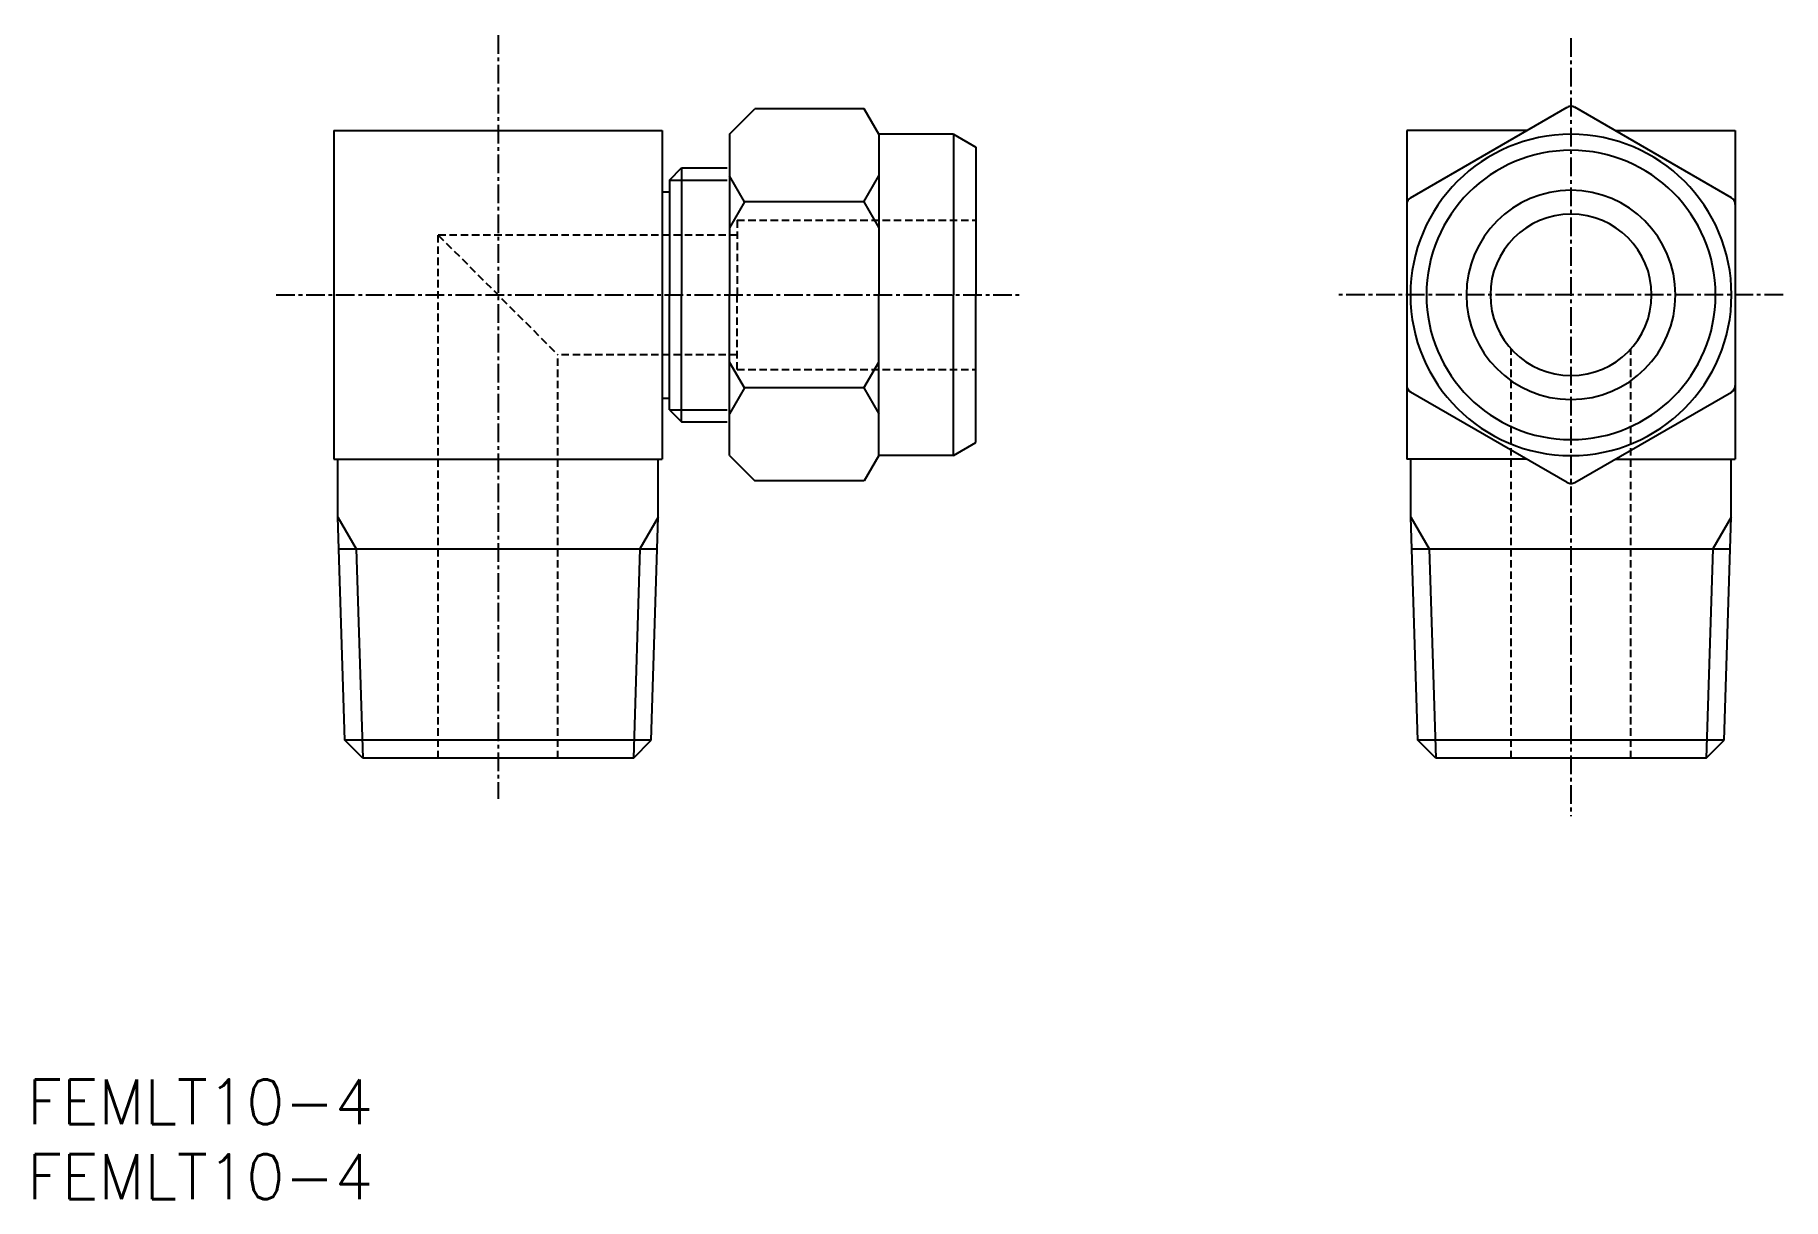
# Model space of a CAD drawing. Extents: x 1 to 118, y 0 to 78.
import ezdxf

# ---------------------------------------------------------------- set-up
doc = ezdxf.new("R2010")
doc.units = 0
doc.linetypes.add('CENTER', pattern=[2, 1.25, -0.25, 0.25, -0.25])
doc.linetypes.add('DASHED', pattern=[0.75, 0.5, -0.25])
doc.layers.get('0').update_dxf_attribs({"linetype": 'CONTINUOUS'})
doc.layers.add('CENTER', color=1, linetype='CENTER')
doc.styles.get("Standard").update_dxf_attribs({"font": 'txt.shx'})

# ---------------------------------------------------------------- blocks, each defined once
blk = doc.blocks.new('*U7')
at = {"color": 7, "linetype": 'CONTINUOUS'}
blk.add_text('FEMLT10-4', height=3, dxfattribs=at).set_placement((0, 0))
blk = doc.blocks.new('*U8')
at = {"color": 7, "linetype": 'CONTINUOUS'}
blk.add_text('FEMLT10-4', height=3, dxfattribs=at).set_placement((0, 5))

msp = doc.modelspace()

# ---------------------------------------------------------------- linework, layer by layer
at = {"color": 7, "linetype": 'CONTINUOUS'}
for p, q in [((47.02, 71.25), (48.72, 72.95)), ((56.03, 72.95), (48.72, 72.95)), ((57.02, 71.25), (56.03, 72.95)), ((92.61, 67), (103.11, 73.06)), ((114.11, 67), (103.61, 73.06)), ((20.52, 71.5), (20.52, 49.5)), ((20.52, 71.5), (42.52, 71.5)), ((42.52, 71.5), (42.52, 49.5)), ((100.42, 71.5), (92.36, 71.5)), ((92.36, 71.5), (92.36, 49.5)), ((106.31, 71.5), (114.36, 71.5)), ((114.36, 71.5), (114.36, 49.5)), ((47.02, 71.25), (47.02, 60.5)), ((62.02, 71.25), (57.02, 71.25)), ((57.02, 71.25), (57.02, 60.5)), ((62.02, 71.25), (63.52, 70.38)), ((62.02, 71.25), (62.02, 60.5)), ((63.52, 70.38), (63.52, 60.5)), ((43, 68.19), (43.81, 69)), ((43, 68.19), (43, 60.5)), ((43.81, 69), (43.81, 60.5)), ((43.81, 69), (46.86, 69)), ((48.02, 66.73), (47.02, 68.46)), ((56.02, 66.73), (57.02, 68.46)), ((42.52, 67.4), (43, 67.4)), ((48.02, 66.73), (47.02, 64.99)), ((56.02, 66.73), (48.02, 66.73)), ((56.02, 66.73), (57.02, 64.99)), ((43, 52.81), (43, 60.5)), ((43.81, 52), (43.81, 60.5)), ((47.02, 49.75), (47.02, 60.5)), ((57.02, 49.75), (57.02, 60.5)), ((62.02, 49.75), (62.02, 60.5)), ((63.52, 50.62), (63.52, 60.5)), ((48.02, 54.28), (47.02, 56.01)), ((56.02, 54.28), (57.02, 56.01)), ((48.02, 54.28), (47.02, 52.54)), ((56.02, 54.28), (48.02, 54.28)), ((56.02, 54.28), (57.02, 52.54)), ((103.11, 47.94), (92.61, 54)), ((103.61, 47.94), (114.11, 54)), ((42.52, 53.6), (43, 53.6)), ((43, 52.81), (43.81, 52)), ((43.81, 52), (46.86, 52)), ((62.02, 49.75), (63.52, 50.62)), ((20.52, 49.5), (42.52, 49.5)), ((20.79, 45.63), (20.79, 49.5)), ((42.24, 45.63), (42.24, 49.5)), ((47.02, 49.75), (48.72, 48.05)), ((57.02, 49.75), (56.03, 48.05)), ((62.02, 49.75), (57.02, 49.75)), ((100.42, 49.5), (92.36, 49.5)), ((92.64, 45.63), (92.64, 49.5)), ((106.31, 49.5), (114.36, 49.5)), ((114.09, 45.63), (114.09, 49.5)), ((56.03, 48.05), (48.72, 48.05)), ((21.26, 30.7), (20.79, 45.63)), ((41.78, 30.7), (42.24, 45.63)), ((93.1, 30.7), (92.64, 45.63)), ((113.62, 30.7), (114.09, 45.63)), ((20.86, 43.5), (42.18, 43.5)), ((92.7, 43.5), (114.02, 43.5)), ((22.46, 29.5), (21.26, 30.7)), ((41.78, 30.7), (21.26, 30.7)), ((40.58, 29.5), (41.78, 30.7)), ((94.3, 29.5), (93.1, 30.7)), ((113.62, 30.7), (93.1, 30.7)), ((112.42, 29.5), (113.62, 30.7)), ((40.58, 29.5), (22.46, 29.5)), ((112.42, 29.5), (94.3, 29.5))]:
    msp.add_line(p, q, dxfattribs=at)
at = {"color": 3, "linetype": 'CONTINUOUS'}
for p, q in [((43, 68.19), (46.86, 68.19)), ((43, 52.81), (46.86, 52.81)), ((20.79, 45.63), (22.02, 43.5)), ((42.24, 45.63), (41.01, 43.5)), ((92.64, 45.63), (93.87, 43.5)), ((114.09, 45.63), (112.86, 43.5)), ((22.02, 43.5), (22.46, 29.5)), ((41.01, 43.5), (40.58, 29.5)), ((93.87, 43.5), (94.3, 29.5)), ((112.86, 43.5), (112.42, 29.5))]:
    msp.add_line(p, q, dxfattribs=at)
at = {"color": 3, "linetype": 'DASHED'}
for p, q in [((27.52, 29.5), (27.52, 64.5)), ((47.52, 64.5), (27.52, 64.5)), ((27.52, 64.5), (35.52, 56.5)), ((47.52, 65.5), (47.52, 60.5)), ((47.52, 65.5), (63.52, 65.5)), ((47.52, 55.5), (47.52, 60.5)), ((35.52, 29.5), (35.52, 56.5)), ((47.52, 56.5), (35.52, 56.5)), ((99.36, 29.5), (99.36, 56.87)), ((107.36, 29.5), (107.36, 56.87)), ((47.52, 55.5), (63.52, 55.5))]:
    msp.add_line(p, q, dxfattribs=at)
at = {"color": 7, "linetype": 'CONTINUOUS'}
for centre, radius, start, end in [((103.36, 72.62), 0.5, 90, 120), ((103.36, 72.62), 0.5, 60, 90), ((103.36, 60.5), 10.75, 90, 270), ((103.36, 60.5), 10.75, 270, 90), ((103.36, 60.5), 9.68, 90, 270), ((103.36, 60.5), 9.68, 270, 90), ((92.86, 66.56), 0.5, 120, 180), ((103.36, 60.5), 7, 90, 270), ((103.36, 60.5), 7, 270, 90), ((113.86, 66.56), 0.5, 0, 60), ((103.36, 60.5), 5.4, 90, 270), ((103.36, 60.5), 5.4, 270, 90), ((92.86, 54.44), 0.5, 180, 240), ((113.86, 54.44), 0.5, 300, 0), ((103.36, 48.38), 0.5, 240, 270), ((103.36, 48.38), 0.5, 270, 300)]:
    msp.add_arc(centre, radius, start, end, dxfattribs=at)
at = {"layer": 'CENTER', "color": 1, "linetype": 'CENTER'}
for p, q in [((31.52, 77.89), (31.52, 26.77)), ((103.36, 77.69), (103.36, 25.63)), ((16.67, 60.5), (66.52, 60.5)), ((117.56, 60.5), (87.71, 60.5))]:
    msp.add_line(p, q, dxfattribs=at)

# ---------------------------------------------------------------- block references
at = {"color": 7, "linetype": 'CONTINUOUS'}
for name in ['*U8', '*U7']:
    msp.add_blockref(name, (0, 0), dxfattribs=at)

doc.saveas('drawing.dxf')
